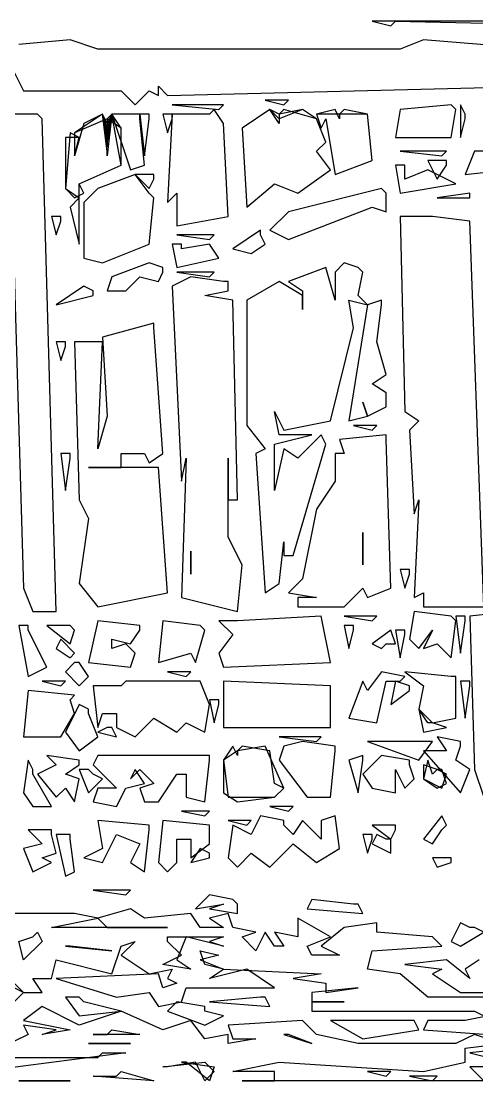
# Model space of a CAD drawing. Extents: x 1 to 798, y 2 to 577.
# Drawn here: x 569.5 to 667.5, y 2 to 230 of the extents above; entities that cross this region are included whole.
import ezdxf

# ---------------------------------------------------------------- set-up
doc = ezdxf.new("R2010")
doc.units = 0

msp = doc.modelspace()

# ---------------------------------------------------------------- linework, layer by layer
for p, q in [((650, 230), (645, 230)), ((645, 230), (649, 229)), ((650, 230), (645, 230)), ((645, 230), (649, 229)), ((649, 229), (650, 230)), ((649, 229), (650, 230)), ((697, 230), (650, 230)), ((650, 230), (696, 229)), ((697, 230), (650, 230)), ((650, 230), (696, 229)), ((580, 226), (569, 225)), ((580, 226), (569, 225)), ((586, 224), (580, 226)), ((586, 224), (580, 226)), ((656, 226), (651, 224)), ((656, 226), (651, 224)), ((680, 224), (656, 226)), ((680, 224), (656, 226)), ((651, 224), (586, 224)), ((651, 224), (586, 224)), ((568, 219), (570, 215)), ((568, 219), (570, 215)), ((570, 215), (591, 215)), ((570, 215), (591, 215)), ((591, 215), (594, 212)), ((591, 215), (594, 212)), ((594, 212), (597, 215)), ((594, 212), (597, 215)), ((597, 215), (599, 214)), ((597, 215), (599, 214)), ((599, 214), (599, 216)), ((599, 216), (601, 214)), ((599, 214), (599, 216)), ((599, 216), (601, 214)), ((601, 214), (679, 216)), ((601, 214), (679, 216)), ((627, 213), (622, 213)), ((622, 213), (626, 212)), ((627, 213), (622, 213)), ((622, 213), (626, 212)), ((626, 212), (627, 213)), ((626, 212), (627, 213)), ((573, 210), (567, 210)), ((567, 210), (570, 108)), ((573, 210), (567, 210)), ((567, 210), (570, 108)), ((574, 209), (573, 210)), ((574, 209), (573, 210)), ((587, 210), (581, 206)), ((587, 210), (581, 206)), ((587, 210), (581, 206)), ((587, 210), (581, 206)), ((587, 210), (581, 206)), ((587, 210), (581, 206)), ((587, 210), (581, 206)), ((587, 210), (581, 206)), ((587, 210), (583, 208)), ((587, 210), (583, 208)), ((587, 210), (583, 208)), ((587, 210), (583, 208)), ((587, 210), (583, 208)), ((587, 210), (583, 208)), ((588, 208), (587, 210)), ((588, 207), (587, 210)), ((588, 206), (587, 210)), ((588, 205), (587, 210)), ((588, 204), (587, 210)), ((588, 203), (587, 210)), ((588, 202), (587, 210)), ((588, 208), (587, 210)), ((588, 207), (587, 210)), ((588, 206), (587, 210)), ((588, 205), (587, 210)), ((588, 204), (587, 210)), ((588, 203), (587, 210)), ((588, 202), (587, 210)), ((589, 210), (588, 209)), ((589, 210), (588, 208)), ((589, 210), (588, 207)), ((589, 210), (588, 206)), ((589, 210), (588, 205)), ((589, 210), (588, 204)), ((589, 210), (588, 201)), ((589, 210), (588, 209)), ((589, 210), (588, 208)), ((589, 210), (588, 207)), ((589, 210), (588, 206)), ((589, 210), (588, 205)), ((589, 210), (588, 204)), ((589, 210), (588, 201)), ((595, 210), (589, 210)), ((589, 210), (593, 198)), ((591, 199), (589, 210)), ((591, 207), (589, 210)), ((591, 199), (589, 210)), ((591, 199), (589, 210)), ((591, 199), (589, 210)), ((591, 199), (589, 210)), ((591, 199), (589, 210)), ((595, 210), (589, 210)), ((589, 210), (593, 198)), ((591, 199), (589, 210)), ((591, 207), (589, 210)), ((591, 199), (589, 210)), ((591, 199), (589, 210)), ((591, 199), (589, 210)), ((591, 199), (589, 210)), ((591, 199), (589, 210)), ((595, 209), (595, 210)), ((597, 210), (595, 210)), ((595, 210), (596, 201)), ((595, 209), (595, 210)), ((597, 210), (595, 210)), ((595, 210), (596, 201)), ((597, 209), (597, 210)), ((597, 209), (597, 210)), ((602, 210), (600, 210)), ((600, 210), (601, 206)), ((602, 210), (600, 210)), ((600, 210), (601, 206)), ((602, 210), (601, 191)), ((602, 210), (601, 191)), ((613, 212), (602, 212)), ((602, 212), (612, 211)), ((613, 212), (602, 212)), ((602, 212), (612, 211)), ((602, 209), (602, 210)), ((610, 210), (602, 210)), ((602, 209), (602, 210)), ((610, 210), (602, 210)), ((611, 211), (610, 210)), ((611, 211), (610, 210)), ((613, 208), (611, 211)), ((613, 208), (611, 211)), ((612, 211), (613, 212)), ((612, 211), (613, 212)), ((623, 211), (617, 207)), ((623, 211), (617, 207)), ((623, 211), (617, 207)), ((623, 211), (617, 207)), ((623, 211), (617, 207)), ((623, 211), (617, 207)), ((625, 210), (623, 211)), ((625, 209), (623, 211)), ((625, 208), (623, 211)), ((625, 210), (623, 211)), ((625, 209), (623, 211)), ((625, 208), (623, 211)), ((626, 211), (625, 210)), ((630, 211), (625, 210)), ((630, 211), (625, 209)), ((626, 211), (625, 210)), ((630, 211), (625, 210)), ((630, 211), (625, 209)), ((625, 210), (625, 209)), ((625, 210), (625, 209)), ((633, 209), (626, 211)), ((633, 209), (626, 211)), ((633, 209), (630, 211)), ((633, 209), (630, 211)), ((633, 209), (630, 211)), ((633, 209), (630, 211)), ((637, 211), (633, 210)), ((637, 211), (633, 210)), ((638, 210), (633, 210)), ((633, 210), (634, 207)), ((633, 210), (634, 207)), ((638, 210), (633, 210)), ((633, 210), (634, 207)), ((633, 210), (634, 207)), ((638, 209), (637, 211)), ((638, 209), (637, 211)), ((639, 211), (638, 210)), ((639, 211), (638, 210)), ((644, 210), (638, 210)), ((638, 210), (638, 209)), ((644, 210), (638, 210)), ((638, 210), (638, 209)), ((644, 210), (639, 211)), ((644, 210), (639, 211)), ((645, 200), (644, 210)), ((645, 200), (644, 210)), ((645, 200), (644, 210)), ((645, 200), (644, 210)), ((651, 211), (650, 205)), ((651, 211), (650, 205)), ((662, 212), (651, 211)), ((662, 212), (651, 211)), ((663, 211), (662, 212)), ((663, 211), (662, 212)), ((662, 205), (663, 211)), ((662, 205), (663, 211)), ((665, 210), (664, 212)), ((664, 212), (664, 205)), ((665, 210), (664, 212)), ((664, 212), (664, 205)), ((665, 209), (665, 210)), ((665, 209), (665, 210)), ((577, 103), (574, 209)), ((577, 103), (574, 209)), ((588, 209), (581, 206)), ((588, 209), (581, 206)), ((583, 208), (581, 201)), ((583, 208), (581, 201)), ((583, 208), (581, 201)), ((583, 208), (581, 201)), ((583, 208), (581, 201)), ((583, 208), (581, 201)), ((591, 207), (588, 209)), ((588, 209), (588, 208)), ((591, 207), (588, 209)), ((588, 209), (588, 208)), ((588, 208), (588, 207)), ((588, 208), (588, 207)), ((596, 199), (595, 209)), ((596, 199), (595, 209)), ((596, 201), (597, 209)), ((596, 201), (597, 209)), ((601, 206), (602, 209)), ((601, 206), (602, 209)), ((614, 188), (613, 208)), ((614, 188), (613, 208)), ((625, 209), (625, 208)), ((625, 209), (625, 208)), ((635, 204), (633, 209)), ((635, 204), (633, 209)), ((635, 204), (633, 209)), ((635, 204), (633, 209)), ((635, 204), (633, 209)), ((635, 204), (633, 209)), ((634, 207), (635, 209)), ((634, 207), (635, 209)), ((634, 207), (635, 209)), ((634, 207), (635, 209)), ((635, 209), (637, 197)), ((635, 209), (637, 197)), ((635, 209), (637, 197)), ((635, 209), (637, 197)), ((664, 205), (665, 209)), ((664, 205), (665, 209)), ((580, 206), (579, 194)), ((580, 206), (579, 194)), ((582, 205), (580, 206)), ((582, 205), (580, 206)), ((581, 206), (581, 201)), ((581, 206), (581, 201)), ((581, 206), (581, 201)), ((581, 206), (581, 201)), ((581, 206), (581, 201)), ((581, 206), (581, 201)), ((581, 206), (581, 201)), ((581, 206), (581, 201)), ((581, 206), (581, 201)), ((581, 206), (581, 201)), ((588, 207), (588, 206)), ((588, 207), (588, 206)), ((588, 206), (588, 205)), ((588, 206), (588, 205)), ((591, 199), (591, 207)), ((591, 199), (591, 207)), ((591, 199), (591, 207)), ((591, 199), (591, 207)), ((617, 207), (618, 190)), ((617, 207), (618, 190)), ((617, 207), (618, 190)), ((617, 207), (618, 190)), ((617, 207), (618, 190)), ((617, 207), (618, 190)), ((582, 205), (579, 205)), ((579, 205), (579, 194)), ((582, 205), (579, 205)), ((579, 205), (579, 194)), ((582, 205), (579, 205)), ((579, 205), (579, 194)), ((582, 205), (579, 205)), ((579, 205), (579, 194)), ((582, 205), (579, 205)), ((579, 205), (579, 194)), ((582, 205), (579, 205)), ((579, 205), (579, 194)), ((582, 205), (579, 205)), ((579, 205), (579, 194)), ((582, 205), (579, 205)), ((579, 205), (579, 194)), ((582, 205), (579, 205)), ((579, 205), (579, 194)), ((582, 205), (579, 205)), ((579, 205), (579, 194)), ((582, 205), (579, 205)), ((579, 205), (579, 194)), ((582, 205), (579, 205)), ((579, 205), (579, 194)), ((582, 205), (579, 205)), ((579, 205), (579, 194)), ((582, 205), (579, 205)), ((579, 205), (579, 194)), ((581, 201), (582, 205)), ((581, 201), (582, 205)), ((581, 201), (582, 205)), ((581, 201), (582, 205)), ((581, 201), (582, 205)), ((581, 201), (582, 205)), ((581, 201), (582, 205)), ((581, 201), (582, 205)), ((581, 201), (582, 205)), ((581, 201), (582, 205)), ((581, 201), (582, 205)), ((581, 201), (582, 205)), ((581, 201), (582, 205)), ((581, 201), (582, 205)), ((581, 201), (582, 205)), ((581, 201), (582, 205)), ((588, 205), (588, 204)), ((588, 205), (588, 204)), ((588, 204), (588, 203)), ((588, 204), (588, 203)), ((633, 202), (635, 204)), ((633, 202), (635, 204)), ((633, 202), (635, 204)), ((633, 202), (635, 204)), ((633, 202), (635, 204)), ((633, 202), (635, 204)), ((650, 205), (662, 205)), ((650, 205), (662, 205)), ((588, 201), (588, 202)), ((588, 201), (588, 202)), ((636, 198), (633, 202)), ((636, 198), (633, 202)), ((636, 198), (633, 202)), ((636, 198), (633, 202)), ((636, 198), (633, 202)), ((636, 198), (633, 202)), ((661, 202), (651, 202)), ((651, 202), (660, 201)), ((661, 202), (651, 202)), ((651, 202), (660, 201)), ((660, 201), (661, 202)), ((660, 201), (661, 202)), ((667, 202), (665, 197)), ((667, 202), (665, 197)), ((672, 202), (667, 202)), ((672, 202), (667, 202)), ((582, 195), (591, 199)), ((582, 195), (591, 199)), ((582, 195), (591, 199)), ((582, 195), (591, 199)), ((582, 195), (591, 199)), ((582, 195), (591, 199)), ((582, 195), (591, 199)), ((582, 195), (591, 199)), ((582, 195), (591, 199)), ((582, 195), (591, 199)), ((582, 195), (591, 199)), ((582, 195), (591, 199)), ((582, 195), (591, 199)), ((582, 195), (591, 199)), ((582, 195), (591, 199)), ((582, 195), (591, 199)), ((593, 198), (596, 199)), ((593, 198), (596, 199)), ((637, 197), (645, 200)), ((637, 197), (645, 200)), ((637, 197), (645, 200)), ((637, 197), (645, 200)), ((652, 199), (650, 199)), ((650, 199), (651, 193)), ((652, 199), (650, 199)), ((650, 199), (651, 193)), ((652, 198), (652, 199)), ((652, 198), (652, 199)), ((661, 200), (657, 200)), ((657, 200), (659, 196)), ((661, 200), (657, 200)), ((657, 200), (659, 196)), ((659, 196), (661, 199)), ((659, 196), (661, 199)), ((661, 199), (661, 200)), ((661, 199), (661, 200)), ((594, 197), (586, 194)), ((594, 197), (586, 194)), ((598, 197), (594, 197)), ((594, 197), (597, 194)), ((597, 193), (594, 197)), ((598, 197), (594, 197)), ((594, 197), (597, 194)), ((597, 193), (594, 197)), ((598, 196), (598, 197)), ((598, 196), (598, 197)), ((629, 193), (636, 198)), ((629, 193), (636, 198)), ((629, 193), (636, 198)), ((629, 193), (636, 198)), ((629, 193), (636, 198)), ((629, 193), (636, 198)), ((657, 198), (652, 196)), ((652, 196), (652, 198)), ((657, 198), (652, 196)), ((652, 196), (652, 198)), ((663, 195), (657, 198)), ((663, 195), (657, 198)), ((665, 197), (674, 198)), ((665, 197), (674, 198)), ((579, 194), (581, 192)), ((579, 194), (581, 192)), ((579, 194), (581, 192)), ((579, 194), (581, 192)), ((579, 194), (581, 192)), ((579, 194), (581, 192)), ((579, 194), (581, 192)), ((579, 194), (582, 192)), ((579, 194), (581, 192)), ((579, 194), (581, 192)), ((579, 194), (581, 192)), ((579, 194), (581, 192)), ((579, 194), (581, 192)), ((579, 194), (581, 192)), ((579, 194), (581, 192)), ((579, 194), (582, 192)), ((583, 193), (582, 195)), ((583, 193), (582, 195)), ((583, 193), (582, 195)), ((583, 193), (582, 195)), ((583, 193), (582, 195)), ((583, 193), (582, 195)), ((583, 193), (582, 195)), ((582, 192), (582, 195)), ((583, 193), (582, 195)), ((583, 193), (582, 195)), ((583, 193), (582, 195)), ((583, 193), (582, 195)), ((583, 193), (582, 195)), ((583, 193), (582, 195)), ((583, 193), (582, 195)), ((582, 192), (582, 195)), ((586, 194), (583, 191)), ((586, 194), (583, 191)), ((597, 194), (598, 196)), ((597, 194), (598, 196)), ((618, 190), (624, 195)), ((618, 190), (624, 195)), ((618, 190), (624, 195)), ((618, 190), (624, 195)), ((618, 190), (624, 195)), ((618, 190), (624, 195)), ((624, 195), (629, 193)), ((624, 195), (629, 193)), ((624, 195), (629, 193)), ((624, 195), (629, 193)), ((624, 195), (629, 193)), ((624, 195), (629, 193)), ((647, 194), (627, 189)), ((647, 194), (627, 189)), ((648, 193), (647, 194)), ((648, 193), (647, 194)), ((651, 193), (663, 195)), ((651, 193), (663, 195)), ((582, 192), (580, 190)), ((582, 192), (580, 190)), ((581, 192), (583, 193)), ((581, 192), (583, 193)), ((581, 192), (583, 193)), ((581, 192), (583, 193)), ((581, 192), (583, 193)), ((581, 192), (583, 193)), ((581, 192), (583, 193)), ((581, 192), (583, 193)), ((581, 192), (583, 193)), ((581, 192), (583, 193)), ((581, 192), (583, 193)), ((581, 192), (583, 193)), ((581, 192), (583, 193)), ((581, 192), (583, 193)), ((582, 188), (582, 192)), ((582, 188), (582, 192)), ((598, 192), (597, 193)), ((598, 192), (597, 193)), ((597, 182), (598, 192)), ((597, 182), (598, 192)), ((601, 191), (603, 193)), ((601, 191), (603, 193)), ((603, 193), (603, 186)), ((603, 193), (603, 186)), ((648, 189), (648, 193)), ((648, 189), (648, 193)), ((666, 193), (659, 192)), ((666, 193), (659, 192)), ((659, 192), (666, 192)), ((659, 192), (666, 192)), ((666, 192), (666, 193)), ((666, 192), (666, 193)), ((580, 190), (582, 182)), ((580, 190), (582, 182)), ((583, 191), (583, 179)), ((583, 191), (583, 179)), ((627, 183), (645, 190)), ((627, 183), (645, 190)), ((645, 190), (648, 189)), ((645, 190), (648, 189)), ((578, 188), (576, 188)), ((576, 188), (577, 184)), ((578, 188), (576, 188)), ((576, 188), (577, 184)), ((577, 184), (578, 187)), ((577, 184), (578, 187)), ((578, 187), (578, 188)), ((578, 187), (578, 188)), ((582, 187), (582, 188)), ((582, 187), (582, 188)), ((582, 182), (582, 187)), ((582, 182), (582, 187)), ((603, 186), (614, 188)), ((603, 186), (614, 188)), ((627, 189), (623, 185)), ((627, 189), (623, 185)), ((657, 188), (651, 188)), ((651, 188), (652, 146)), ((657, 188), (651, 188)), ((651, 188), (652, 146)), ((658, 188), (657, 188)), ((658, 188), (657, 188)), ((666, 187), (658, 188)), ((666, 187), (658, 188)), ((669, 104), (666, 187)), ((669, 104), (666, 187)), ((621, 185), (615, 181)), ((621, 185), (615, 181)), ((621, 184), (621, 185)), ((621, 184), (621, 185)), ((623, 185), (627, 183)), ((623, 185), (627, 183)), ((611, 184), (603, 184)), ((603, 184), (610, 183)), ((611, 184), (603, 184)), ((603, 184), (610, 183)), ((610, 183), (611, 184)), ((610, 183), (611, 184)), ((622, 182), (621, 184)), ((622, 182), (621, 184)), ((587, 178), (597, 182)), ((587, 178), (597, 182)), ((604, 182), (602, 182)), ((602, 182), (603, 177)), ((604, 182), (602, 182)), ((602, 182), (603, 177)), ((610, 182), (604, 181)), ((604, 181), (604, 182)), ((610, 182), (604, 181)), ((604, 181), (604, 182)), ((612, 179), (610, 182)), ((612, 179), (610, 182)), ((615, 181), (619, 180)), ((615, 181), (619, 180)), ((619, 180), (622, 182)), ((619, 180), (622, 182)), ((583, 179), (587, 178)), ((583, 179), (587, 178)), ((597, 178), (589, 175)), ((597, 178), (589, 175)), ((600, 177), (597, 178)), ((600, 177), (597, 178)), ((603, 177), (612, 179)), ((603, 177), (612, 179)), ((639, 178), (637, 176)), ((639, 178), (637, 176)), ((642, 177), (639, 178)), ((642, 177), (639, 178)), ((599, 174), (600, 176)), ((599, 174), (600, 176)), ((600, 176), (600, 177)), ((600, 176), (600, 177)), ((611, 176), (603, 176)), ((603, 176), (610, 175)), ((611, 176), (603, 176)), ((603, 176), (610, 175)), ((610, 175), (611, 176)), ((610, 175), (611, 176)), ((635, 177), (627, 174)), ((635, 177), (627, 174)), ((637, 170), (635, 177)), ((637, 170), (635, 177)), ((637, 176), (637, 170)), ((637, 176), (637, 170)), ((643, 176), (642, 177)), ((643, 176), (642, 177)), ((642, 171), (643, 176)), ((642, 171), (643, 176)), ((589, 175), (588, 172)), ((589, 175), (588, 172)), ((592, 172), (595, 175)), ((592, 172), (595, 175)), ((595, 175), (599, 174)), ((595, 175), (599, 174)), ((606, 175), (602, 173)), ((606, 175), (602, 173)), ((613, 174), (606, 175)), ((613, 174), (606, 175)), ((614, 174), (613, 174)), ((614, 174), (613, 174)), ((614, 172), (614, 174)), ((614, 172), (614, 174)), ((625, 174), (618, 170)), ((625, 174), (618, 170)), ((630, 171), (625, 174)), ((630, 171), (625, 174)), ((627, 174), (630, 172)), ((627, 174), (630, 172)), ((583, 173), (577, 169)), ((583, 173), (577, 169)), ((577, 169), (585, 171)), ((577, 169), (585, 171)), ((585, 172), (583, 173)), ((585, 172), (583, 173)), ((585, 171), (585, 172)), ((585, 171), (585, 172)), ((588, 172), (592, 172)), ((588, 172), (592, 172)), ((602, 173), (604, 131)), ((602, 173), (604, 131)), ((609, 171), (614, 172)), ((609, 171), (614, 172)), ((615, 170), (609, 171)), ((615, 170), (609, 171)), ((630, 172), (630, 168)), ((630, 172), (630, 168)), ((630, 168), (630, 171)), ((630, 168), (630, 171)), ((644, 169), (642, 171)), ((644, 169), (642, 171)), ((616, 127), (615, 170)), ((616, 127), (615, 170)), ((618, 170), (618, 143)), ((618, 170), (618, 143)), ((641, 164), (640, 170)), ((640, 170), (644, 169)), ((641, 164), (640, 170)), ((640, 170), (644, 169)), ((644, 169), (640, 144)), ((644, 169), (640, 144)), ((647, 170), (644, 169)), ((647, 170), (644, 169)), ((646, 161), (647, 169)), ((646, 161), (647, 169)), ((647, 169), (647, 170)), ((647, 169), (647, 170)), ((598, 165), (587, 162)), ((598, 165), (587, 162)), ((598, 164), (598, 165)), ((598, 164), (598, 165)), ((587, 162), (588, 145)), ((587, 162), (588, 145)), ((600, 137), (598, 164)), ((600, 137), (598, 164)), ((636, 144), (641, 164)), ((636, 144), (641, 164)), ((579, 161), (577, 161)), ((577, 161), (578, 157)), ((579, 161), (577, 161)), ((577, 161), (578, 157)), ((578, 157), (579, 160)), ((578, 157), (579, 160)), ((579, 160), (579, 161)), ((579, 160), (579, 161)), ((587, 161), (581, 161)), ((581, 161), (582, 127)), ((587, 161), (581, 161)), ((581, 161), (582, 127)), ((586, 138), (587, 161)), ((586, 138), (587, 161)), ((648, 154), (646, 161)), ((648, 154), (646, 161)), ((645, 152), (648, 154)), ((645, 152), (648, 154)), ((648, 150), (645, 152)), ((648, 150), (645, 152)), ((648, 147), (648, 150)), ((648, 147), (648, 150)), ((625, 141), (624, 146)), ((624, 146), (626, 142)), ((625, 141), (624, 146)), ((624, 146), (626, 142)), ((644, 145), (643, 148)), ((643, 148), (644, 145)), ((644, 145), (643, 148)), ((643, 148), (644, 145)), ((644, 145), (648, 147)), ((644, 145), (648, 147)), ((652, 146), (655, 144)), ((652, 146), (655, 144)), ((588, 145), (586, 138)), ((588, 145), (586, 138)), ((626, 142), (636, 144)), ((626, 142), (636, 144)), ((640, 144), (644, 145)), ((640, 144), (644, 145)), ((655, 144), (653, 142)), ((655, 144), (653, 142)), ((618, 143), (622, 138)), ((618, 143), (622, 138)), ((646, 143), (641, 143)), ((641, 143), (645, 142)), ((646, 143), (641, 143)), ((641, 143), (645, 142)), ((645, 142), (646, 143)), ((645, 142), (646, 143)), ((653, 142), (654, 124)), ((653, 142), (654, 124)), ((624, 139), (632, 141)), ((624, 139), (632, 141)), ((632, 141), (625, 141)), ((632, 141), (625, 141)), ((634, 141), (629, 136)), ((634, 141), (629, 136)), ((635, 139), (634, 141)), ((635, 139), (634, 141)), ((648, 141), (638, 140)), ((648, 141), (638, 140)), ((638, 140), (639, 137)), ((638, 140), (639, 137)), ((648, 140), (648, 141)), ((648, 140), (648, 141)), ((649, 108), (648, 140)), ((649, 108), (648, 140)), ((580, 137), (578, 137)), ((578, 137), (579, 129)), ((580, 137), (578, 137)), ((578, 137), (579, 129)), ((580, 136), (580, 137)), ((580, 136), (580, 137)), ((591, 134), (591, 137)), ((591, 137), (596, 137)), ((591, 134), (591, 137)), ((591, 137), (596, 137)), ((596, 137), (597, 135)), ((596, 137), (597, 135)), ((597, 135), (600, 137)), ((597, 135), (600, 137)), ((622, 138), (620, 137)), ((622, 138), (620, 137)), ((620, 137), (622, 107)), ((620, 137), (622, 107)), ((624, 129), (624, 139)), ((624, 129), (624, 139)), ((626, 138), (624, 129)), ((626, 138), (624, 129)), ((629, 136), (626, 138)), ((629, 136), (626, 138)), ((628, 115), (635, 139)), ((628, 115), (635, 139)), ((639, 137), (637, 137)), ((637, 137), (637, 131)), ((639, 137), (637, 137)), ((637, 137), (637, 131)), ((579, 129), (580, 136)), ((579, 129), (580, 136)), ((604, 131), (605, 136)), ((605, 136), (604, 106)), ((604, 131), (605, 136)), ((605, 136), (604, 106)), ((614, 119), (614, 136)), ((614, 136), (614, 127)), ((614, 119), (614, 136)), ((614, 136), (614, 127)), ((599, 134), (584, 134)), ((584, 134), (591, 134)), ((599, 134), (584, 134)), ((584, 134), (591, 134)), ((601, 107), (599, 134)), ((601, 107), (599, 134)), ((637, 131), (633, 125)), ((637, 131), (633, 125)), ((582, 127), (584, 123)), ((582, 127), (584, 123)), ((614, 127), (616, 127)), ((614, 127), (616, 127)), ((654, 124), (655, 127)), ((655, 127), (654, 106)), ((654, 124), (655, 127)), ((655, 127), (654, 106)), ((633, 125), (630, 110)), ((633, 125), (630, 110)), ((584, 123), (582, 109)), ((584, 123), (582, 109)), ((617, 113), (614, 119)), ((617, 113), (614, 119)), ((643, 120), (643, 113)), ((643, 119), (643, 120)), ((643, 120), (643, 113)), ((643, 119), (643, 120)), ((643, 113), (643, 119)), ((643, 113), (643, 119)), ((625, 109), (626, 118)), ((625, 109), (626, 118)), ((626, 118), (626, 115)), ((626, 118), (626, 115)), ((606, 116), (606, 111)), ((606, 115), (606, 116)), ((606, 116), (606, 111)), ((606, 115), (606, 116)), ((606, 111), (606, 115)), ((606, 111), (606, 115)), ((626, 115), (628, 115)), ((626, 115), (628, 115)), ((616, 103), (617, 113)), ((616, 103), (617, 113)), ((653, 112), (651, 112)), ((651, 112), (652, 108)), ((653, 112), (651, 112)), ((651, 112), (652, 108)), ((653, 111), (653, 112)), ((653, 111), (653, 112)), ((630, 110), (627, 107)), ((630, 110), (627, 107)), ((652, 108), (653, 111)), ((652, 108), (653, 111)), ((570, 108), (572, 103)), ((570, 108), (572, 103)), ((582, 109), (586, 104)), ((582, 109), (586, 104)), ((622, 107), (625, 109)), ((622, 107), (625, 109)), ((639, 104), (643, 108)), ((639, 104), (643, 108)), ((643, 108), (644, 106)), ((643, 108), (644, 106)), ((644, 106), (649, 108)), ((644, 106), (649, 108)), ((586, 104), (601, 107)), ((586, 104), (601, 107)), ((604, 106), (616, 103)), ((604, 106), (616, 103)), ((627, 107), (633, 106)), ((627, 107), (633, 106)), ((633, 106), (629, 106)), ((629, 106), (629, 104)), ((633, 106), (629, 106)), ((629, 106), (629, 104)), ((654, 106), (656, 107)), ((654, 106), (656, 107)), ((656, 107), (656, 104)), ((656, 107), (656, 104)), ((572, 103), (577, 103)), ((572, 103), (577, 103)), ((629, 104), (639, 104)), ((629, 104), (639, 104)), ((654, 103), (653, 97)), ((654, 103), (653, 97)), ((662, 102), (654, 103)), ((662, 102), (654, 103)), ((656, 104), (669, 104)), ((656, 104), (669, 104)), ((676, 103), (666, 102)), ((676, 103), (666, 102)), ((586, 101), (584, 92)), ((586, 101), (584, 92)), ((595, 100), (586, 101)), ((595, 100), (586, 101)), ((600, 101), (599, 92)), ((600, 101), (599, 92)), ((608, 100), (600, 101)), ((608, 100), (600, 101)), ((615, 101), (612, 101)), ((612, 101), (615, 98)), ((615, 101), (612, 101)), ((612, 101), (615, 98)), ((616, 101), (615, 101)), ((616, 101), (615, 101)), ((634, 102), (616, 101)), ((634, 102), (616, 101)), ((636, 92), (634, 102)), ((636, 92), (634, 102)), ((646, 102), (639, 102)), ((639, 102), (645, 101)), ((646, 102), (639, 102)), ((639, 102), (645, 101)), ((645, 101), (646, 102)), ((645, 101), (646, 102)), ((663, 101), (662, 102)), ((663, 101), (662, 102)), ((662, 93), (663, 101)), ((662, 93), (663, 101)), ((665, 102), (663, 102)), ((663, 102), (664, 94)), ((665, 102), (663, 102)), ((663, 102), (664, 94)), ((664, 94), (665, 101)), ((664, 94), (665, 101)), ((665, 101), (665, 102)), ((665, 101), (665, 102)), ((666, 102), (667, 69)), ((666, 102), (667, 69)), ((571, 100), (569, 100)), ((569, 100), (571, 89)), ((571, 100), (569, 100)), ((569, 100), (571, 89)), ((571, 99), (571, 100)), ((571, 99), (571, 100)), ((575, 91), (571, 99)), ((575, 91), (571, 99)), ((580, 100), (575, 100)), ((575, 100), (580, 96)), ((580, 100), (575, 100)), ((575, 100), (580, 96)), ((581, 99), (580, 100)), ((581, 99), (580, 100)), ((580, 96), (581, 99)), ((580, 96), (581, 99)), ((593, 96), (595, 99)), ((593, 96), (595, 99)), ((595, 99), (595, 100)), ((595, 99), (595, 100)), ((607, 92), (609, 99)), ((607, 92), (609, 99)), ((609, 99), (608, 100)), ((609, 99), (608, 100)), ((641, 100), (639, 100)), ((639, 100), (640, 95)), ((641, 100), (639, 100)), ((639, 100), (640, 95)), ((640, 95), (641, 99)), ((640, 95), (641, 99)), ((641, 99), (641, 100)), ((641, 99), (641, 100)), ((649, 99), (645, 96)), ((649, 99), (645, 96)), ((650, 96), (649, 99)), ((650, 96), (649, 99)), ((652, 99), (650, 99)), ((650, 99), (651, 93)), ((652, 99), (650, 99)), ((650, 99), (651, 93)), ((652, 98), (652, 99)), ((652, 98), (652, 99)), ((655, 95), (658, 99)), ((655, 95), (658, 99)), ((658, 99), (656, 95)), ((658, 99), (656, 95)), ((578, 97), (577, 95)), ((578, 97), (577, 95)), ((581, 94), (578, 97)), ((581, 94), (578, 97)), ((589, 95), (589, 97)), ((589, 97), (593, 96)), ((589, 95), (589, 97)), ((589, 97), (593, 96)), ((592, 96), (589, 95)), ((592, 96), (589, 95)), ((594, 94), (592, 96)), ((594, 94), (592, 96)), ((615, 98), (612, 94)), ((615, 98), (612, 94)), ((645, 96), (647, 95)), ((645, 96), (647, 95)), ((647, 95), (648, 96)), ((647, 95), (648, 96)), ((648, 96), (650, 96)), ((648, 96), (650, 96)), ((651, 93), (652, 98)), ((651, 93), (652, 98)), ((653, 97), (655, 95)), ((653, 97), (655, 95)), ((656, 95), (659, 96)), ((656, 95), (659, 96)), ((659, 96), (662, 93)), ((659, 96), (662, 93)), ((577, 95), (580, 93)), ((577, 95), (580, 93)), ((580, 93), (581, 94)), ((580, 93), (581, 94)), ((593, 91), (594, 94)), ((593, 91), (594, 94)), ((599, 92), (606, 94)), ((599, 92), (606, 94)), ((606, 94), (607, 92)), ((606, 94), (607, 92)), ((612, 94), (613, 91)), ((612, 94), (613, 91)), ((581, 92), (579, 90)), ((581, 92), (579, 90)), ((582, 92), (581, 92)), ((582, 92), (581, 92)), ((584, 89), (582, 92)), ((584, 89), (582, 92)), ((584, 92), (593, 91)), ((584, 92), (593, 91)), ((613, 91), (636, 92)), ((613, 91), (636, 92)), ((571, 89), (575, 91)), ((571, 89), (575, 91)), ((579, 90), (582, 87)), ((579, 90), (582, 87)), ((582, 87), (584, 89)), ((582, 87), (584, 89)), ((606, 90), (601, 90)), ((601, 90), (605, 89)), ((606, 90), (601, 90)), ((601, 90), (605, 89)), ((605, 89), (606, 90)), ((605, 89), (606, 90)), ((647, 90), (644, 86)), ((647, 90), (644, 86)), ((652, 89), (647, 90)), ((652, 89), (647, 90)), ((651, 88), (652, 89)), ((651, 88), (652, 89)), ((662, 89), (652, 90)), ((652, 90), (656, 87)), ((662, 89), (652, 90)), ((652, 90), (656, 87)), ((663, 89), (662, 89)), ((663, 89), (662, 89)), ((663, 80), (663, 89)), ((663, 80), (663, 89)), ((579, 88), (574, 88)), ((574, 88), (578, 87)), ((579, 88), (574, 88)), ((574, 88), (578, 87)), ((578, 87), (579, 88)), ((578, 87), (579, 88)), ((591, 87), (585, 87)), ((585, 87), (586, 78)), ((591, 87), (585, 87)), ((585, 87), (586, 78)), ((592, 88), (591, 87)), ((592, 88), (591, 87)), ((608, 88), (592, 88)), ((608, 88), (592, 88)), ((610, 83), (608, 88)), ((610, 83), (608, 88)), ((636, 87), (613, 88)), ((613, 88), (613, 78)), ((636, 87), (613, 88)), ((613, 88), (613, 78)), ((636, 86), (636, 87)), ((636, 86), (636, 87)), ((643, 88), (640, 80)), ((643, 88), (640, 80)), ((644, 86), (643, 88)), ((644, 86), (643, 88)), ((646, 79), (648, 88)), ((646, 79), (648, 88)), ((648, 88), (651, 88)), ((648, 88), (651, 88)), ((650, 88), (649, 83)), ((650, 88), (649, 83)), ((653, 87), (650, 88)), ((653, 87), (650, 88)), ((653, 86), (653, 87)), ((653, 86), (653, 87)), ((656, 87), (655, 82)), ((656, 87), (655, 82)), ((666, 88), (664, 88)), ((664, 88), (665, 80)), ((666, 88), (664, 88)), ((664, 88), (665, 80)), ((665, 80), (666, 87)), ((665, 80), (666, 87)), ((666, 87), (666, 88)), ((666, 87), (666, 88)), ((571, 86), (570, 76)), ((571, 86), (570, 76)), ((581, 85), (571, 86)), ((581, 85), (571, 86)), ((580, 84), (581, 85)), ((580, 84), (581, 85)), ((636, 78), (636, 86)), ((636, 78), (636, 86)), ((649, 83), (653, 86)), ((649, 83), (653, 86)), ((582, 83), (579, 77)), ((582, 83), (579, 77)), ((581, 81), (580, 84)), ((581, 81), (580, 84)), ((584, 82), (582, 83)), ((584, 82), (582, 83)), ((609, 77), (610, 83)), ((609, 77), (610, 83)), ((612, 84), (610, 84)), ((610, 84), (611, 79)), ((612, 84), (610, 84)), ((610, 84), (611, 79)), ((611, 79), (612, 83)), ((611, 79), (612, 83)), ((612, 83), (612, 84)), ((612, 83), (612, 84)), ((578, 76), (581, 81)), ((578, 76), (581, 81)), ((584, 81), (584, 82)), ((584, 81), (584, 82)), ((586, 76), (584, 81)), ((586, 76), (584, 81)), ((586, 78), (587, 81)), ((586, 78), (587, 81)), ((587, 81), (590, 81)), ((587, 81), (590, 81)), ((590, 81), (590, 78)), ((590, 81), (590, 78)), ((594, 76), (598, 80)), ((594, 76), (598, 80)), ((598, 80), (603, 77)), ((598, 80), (603, 77)), ((640, 80), (646, 79)), ((640, 80), (646, 79)), ((655, 82), (658, 79)), ((657, 79), (655, 82)), ((655, 82), (656, 77)), ((655, 82), (658, 79)), ((657, 79), (655, 82)), ((655, 82), (656, 77)), ((658, 79), (663, 80)), ((658, 79), (663, 80)), ((588, 78), (586, 77)), ((588, 78), (586, 77)), ((589, 78), (588, 78)), ((589, 78), (588, 78)), ((590, 76), (589, 78)), ((590, 76), (589, 78)), ((590, 78), (594, 76)), ((590, 78), (594, 76)), ((603, 77), (605, 79)), ((603, 77), (605, 79)), ((605, 79), (609, 77)), ((605, 79), (609, 77)), ((613, 78), (636, 78)), ((613, 78), (636, 78)), ((656, 77), (661, 78)), ((656, 77), (661, 78)), ((658, 79), (657, 79)), ((658, 79), (657, 79)), ((661, 78), (658, 79)), ((661, 78), (658, 79)), ((570, 76), (578, 76)), ((570, 76), (578, 76)), ((579, 77), (582, 73)), ((579, 77), (582, 73)), ((582, 73), (586, 76)), ((582, 73), (586, 76)), ((586, 77), (590, 76)), ((586, 77), (590, 76)), ((634, 76), (625, 76)), ((625, 76), (633, 75)), ((634, 76), (625, 76)), ((625, 76), (633, 75)), ((633, 75), (634, 76)), ((633, 75), (634, 76)), ((664, 75), (659, 76)), ((659, 76), (661, 73)), ((664, 75), (659, 76)), ((659, 76), (661, 73)), ((615, 74), (613, 71)), ((615, 74), (613, 71)), ((616, 73), (613, 71)), ((616, 73), (613, 71)), ((616, 72), (615, 74)), ((616, 72), (615, 74)), ((617, 74), (616, 73)), ((622, 74), (616, 73)), ((617, 74), (616, 73)), ((622, 74), (616, 73)), ((616, 73), (616, 72)), ((616, 73), (616, 72)), ((623, 73), (617, 74)), ((623, 73), (617, 74)), ((626, 65), (622, 74)), ((626, 65), (622, 74)), ((624, 66), (623, 73)), ((624, 66), (623, 73)), ((626, 74), (625, 71)), ((626, 74), (625, 71)), ((630, 75), (626, 74)), ((630, 75), (626, 74)), ((637, 74), (630, 75)), ((637, 74), (630, 75)), ((636, 63), (637, 73)), ((636, 63), (637, 73)), ((637, 73), (637, 74)), ((637, 73), (637, 74)), ((650, 75), (644, 75)), ((644, 75), (655, 71)), ((650, 75), (644, 75)), ((644, 75), (655, 71)), ((651, 75), (650, 75)), ((651, 75), (650, 75)), ((658, 75), (651, 75)), ((658, 75), (651, 75)), ((655, 71), (658, 75)), ((655, 71), (658, 75)), ((661, 73), (656, 73)), ((656, 73), (664, 64)), ((661, 73), (656, 73)), ((656, 73), (664, 64)), ((663, 71), (664, 74)), ((663, 71), (664, 74)), ((664, 74), (664, 75)), ((664, 74), (664, 75)), ((571, 71), (570, 64)), ((571, 71), (570, 64)), ((572, 69), (571, 71)), ((572, 69), (571, 71)), ((582, 71), (575, 72)), ((575, 72), (577, 70)), ((582, 71), (575, 72)), ((575, 72), (577, 70)), ((582, 70), (582, 71)), ((582, 70), (582, 71)), ((586, 72), (585, 70)), ((586, 72), (585, 70)), ((610, 72), (586, 72)), ((610, 72), (586, 72)), ((609, 62), (610, 71)), ((609, 62), (610, 71)), ((610, 71), (610, 72)), ((610, 71), (610, 72)), ((613, 71), (613, 64)), ((613, 71), (614, 63)), ((613, 71), (613, 64)), ((613, 71), (614, 63)), ((625, 71), (631, 63)), ((625, 71), (631, 63)), ((643, 72), (640, 71)), ((643, 72), (640, 71)), ((640, 71), (642, 64)), ((640, 71), (642, 64)), ((642, 64), (643, 71)), ((642, 64), (643, 71)), ((643, 71), (643, 72)), ((647, 72), (643, 68)), ((643, 71), (643, 72)), ((647, 72), (643, 68)), ((653, 71), (647, 72)), ((653, 71), (647, 72)), ((653, 70), (653, 71)), ((653, 70), (653, 71)), ((657, 71), (656, 67)), ((657, 71), (656, 67)), ((658, 68), (657, 71)), ((658, 68), (657, 71)), ((666, 69), (663, 71)), ((666, 69), (663, 71)), ((572, 68), (572, 69)), ((572, 68), (572, 69)), ((577, 70), (573, 68)), ((577, 70), (573, 68)), ((579, 68), (582, 70)), ((579, 68), (582, 70)), ((584, 69), (582, 69)), ((582, 69), (584, 64)), ((584, 69), (582, 69)), ((582, 69), (584, 64)), ((585, 68), (584, 69)), ((585, 68), (584, 69)), ((585, 70), (590, 65)), ((585, 70), (590, 65)), ((594, 69), (593, 67)), ((593, 67), (595, 69)), ((594, 69), (593, 67)), ((593, 67), (595, 69)), ((596, 66), (594, 69)), ((596, 66), (594, 69)), ((595, 69), (598, 66)), ((595, 69), (598, 66)), ((650, 64), (650, 69)), ((650, 69), (652, 65)), ((650, 64), (650, 69)), ((650, 69), (652, 65)), ((654, 67), (653, 70)), ((654, 67), (653, 70)), ((659, 69), (656, 70)), ((656, 70), (656, 67)), ((659, 69), (656, 70)), ((656, 70), (656, 67)), ((659, 69), (658, 68)), ((659, 69), (658, 68)), ((660, 69), (659, 69)), ((661, 68), (659, 69)), ((660, 69), (659, 69)), ((661, 68), (659, 69)), ((661, 66), (660, 69)), ((661, 66), (660, 69)), ((664, 64), (666, 69)), ((664, 64), (666, 69)), ((667, 69), (669, 63)), ((667, 69), (669, 63)), ((576, 61), (572, 68)), ((576, 61), (572, 68)), ((573, 68), (577, 63)), ((573, 68), (577, 63)), ((582, 67), (579, 68)), ((582, 67), (579, 68)), ((581, 62), (582, 67)), ((581, 62), (582, 67)), ((584, 64), (587, 67)), ((584, 64), (587, 67)), ((587, 67), (585, 68)), ((587, 67), (585, 68)), ((599, 62), (603, 68)), ((599, 62), (603, 68)), ((603, 68), (605, 68)), ((603, 68), (605, 68)), ((605, 68), (605, 63)), ((605, 68), (605, 63)), ((643, 68), (645, 65)), ((643, 68), (645, 65)), ((652, 65), (654, 67)), ((652, 65), (654, 67)), ((656, 67), (659, 65)), ((656, 67), (660, 65)), ((656, 67), (659, 65)), ((656, 67), (660, 65)), ((660, 65), (661, 68)), ((660, 65), (661, 68)), ((570, 64), (572, 61)), ((570, 64), (572, 61)), ((577, 63), (579, 65)), ((577, 63), (579, 65)), ((579, 65), (581, 62)), ((579, 65), (581, 62)), ((586, 65), (585, 62)), ((586, 65), (585, 62)), ((590, 65), (586, 65)), ((590, 65), (586, 65)), ((590, 61), (592, 65)), ((590, 61), (592, 65)), ((592, 65), (596, 66)), ((592, 65), (596, 66)), ((598, 66), (595, 65)), ((598, 66), (595, 65)), ((595, 65), (596, 62)), ((595, 65), (596, 62)), ((613, 64), (616, 62)), ((613, 64), (616, 62)), ((626, 65), (624, 66)), ((626, 65), (624, 66)), ((624, 63), (626, 65)), ((624, 63), (626, 65)), ((624, 63), (626, 65)), ((624, 63), (626, 65)), ((645, 65), (650, 64)), ((645, 65), (650, 64)), ((659, 65), (661, 66)), ((659, 65), (661, 66)), ((585, 62), (590, 61)), ((585, 62), (590, 61)), ((596, 62), (599, 62)), ((596, 62), (599, 62)), ((605, 63), (609, 62)), ((605, 63), (609, 62)), ((614, 63), (624, 63)), ((614, 63), (624, 63)), ((616, 62), (624, 63)), ((616, 62), (624, 63)), ((631, 63), (636, 63)), ((631, 63), (636, 63)), ((572, 61), (576, 61)), ((572, 61), (576, 61)), ((610, 60), (604, 60)), ((604, 60), (609, 59)), ((610, 60), (604, 60)), ((604, 60), (609, 59)), ((609, 59), (610, 60)), ((609, 59), (610, 60)), ((628, 61), (623, 61)), ((623, 61), (627, 60)), ((628, 61), (623, 61)), ((623, 61), (627, 60)), ((627, 60), (628, 61)), ((627, 60), (628, 61)), ((597, 57), (586, 58)), ((586, 58), (587, 52)), ((597, 57), (586, 58)), ((586, 58), (587, 52)), ((597, 56), (597, 57)), ((597, 56), (597, 57)), ((600, 58), (599, 49)), ((600, 58), (599, 49)), ((610, 57), (600, 58)), ((610, 57), (600, 58)), ((610, 56), (610, 57)), ((610, 56), (610, 57)), ((619, 58), (614, 58)), ((614, 58), (618, 57)), ((619, 58), (614, 58)), ((614, 58), (618, 57)), ((615, 57), (614, 50)), ((615, 57), (614, 50)), ((619, 55), (615, 57)), ((619, 55), (615, 57)), ((618, 57), (619, 58)), ((618, 57), (619, 58)), ((621, 59), (619, 55)), ((621, 59), (619, 55)), ((626, 58), (621, 59)), ((626, 58), (621, 59)), ((626, 57), (626, 58)), ((626, 57), (626, 58)), ((628, 55), (626, 57)), ((628, 55), (626, 57)), ((630, 58), (628, 55)), ((630, 58), (628, 55)), ((634, 54), (630, 58)), ((634, 54), (630, 58)), ((637, 59), (634, 58)), ((637, 59), (634, 58)), ((634, 58), (634, 54)), ((634, 58), (634, 54)), ((638, 52), (637, 59)), ((638, 52), (637, 59)), ((650, 57), (645, 57)), ((645, 57), (649, 54)), ((650, 57), (645, 57)), ((645, 57), (649, 54)), ((650, 56), (650, 57)), ((650, 56), (650, 57)), ((660, 59), (656, 54)), ((660, 59), (656, 54)), ((661, 57), (660, 59)), ((661, 57), (660, 59)), ((660, 56), (661, 57)), ((660, 56), (661, 57)), ((576, 56), (571, 56)), ((571, 56), (574, 53)), ((576, 56), (571, 56)), ((571, 56), (574, 53)), ((576, 55), (576, 56)), ((576, 55), (576, 56)), ((577, 51), (576, 55)), ((577, 51), (576, 55)), ((580, 55), (577, 55)), ((577, 55), (579, 46)), ((580, 55), (577, 55)), ((577, 55), (579, 46)), ((580, 54), (580, 55)), ((580, 54), (580, 55)), ((587, 49), (590, 55)), ((587, 49), (590, 55)), ((590, 55), (595, 53)), ((590, 55), (595, 53)), ((596, 47), (597, 56)), ((596, 47), (597, 56)), ((610, 53), (610, 56)), ((610, 53), (610, 56)), ((645, 55), (643, 55)), ((643, 55), (644, 51)), ((645, 55), (643, 55)), ((643, 55), (644, 51)), ((645, 54), (645, 55)), ((646, 55), (645, 53)), ((645, 54), (645, 55)), ((646, 55), (645, 53)), ((648, 54), (646, 55)), ((648, 54), (646, 55)), ((649, 54), (650, 56)), ((649, 54), (650, 56)), ((658, 53), (660, 56)), ((658, 53), (660, 56)), ((574, 53), (570, 52)), ((574, 53), (570, 52)), ((581, 47), (580, 54)), ((581, 47), (580, 54)), ((595, 53), (593, 49)), ((595, 53), (593, 49)), ((603, 49), (603, 54)), ((603, 54), (606, 54)), ((603, 49), (603, 54)), ((603, 54), (606, 54)), ((606, 54), (606, 50)), ((606, 54), (606, 50)), ((606, 50), (610, 53)), ((606, 50), (610, 53)), ((623, 48), (628, 53)), ((623, 48), (628, 53)), ((628, 53), (633, 49)), ((628, 53), (633, 49)), ((644, 51), (645, 54)), ((644, 51), (645, 54)), ((645, 53), (649, 51)), ((645, 53), (649, 51)), ((649, 54), (648, 54)), ((649, 54), (648, 54)), ((649, 51), (649, 54)), ((649, 51), (649, 54)), ((656, 54), (658, 53)), ((656, 54), (658, 53)), ((570, 52), (572, 47)), ((570, 52), (572, 47)), ((574, 50), (577, 51)), ((574, 50), (577, 51)), ((587, 52), (583, 50)), ((587, 52), (583, 50)), ((608, 52), (606, 49)), ((608, 52), (606, 49)), ((610, 51), (608, 52)), ((610, 51), (608, 52)), ((610, 50), (610, 51)), ((610, 50), (610, 51)), ((616, 48), (619, 51)), ((616, 48), (619, 51)), ((619, 51), (623, 48)), ((619, 51), (623, 48)), ((633, 49), (638, 52)), ((633, 49), (638, 52)), ((572, 47), (576, 49)), ((572, 47), (576, 49)), ((576, 49), (574, 50)), ((576, 49), (574, 50)), ((583, 50), (587, 49)), ((583, 50), (587, 49)), ((593, 49), (596, 47)), ((593, 49), (596, 47)), ((599, 49), (601, 47)), ((599, 49), (601, 47)), ((601, 47), (603, 49)), ((601, 47), (603, 49)), ((606, 49), (610, 50)), ((606, 49), (610, 50)), ((614, 50), (616, 48)), ((614, 50), (616, 48)), ((662, 50), (658, 50)), ((658, 50), (659, 48)), ((662, 50), (658, 50)), ((658, 50), (659, 48)), ((659, 48), (662, 49)), ((659, 48), (662, 49)), ((662, 49), (662, 50)), ((662, 49), (662, 50)), ((579, 46), (581, 47)), ((579, 46), (581, 47)), ((593, 43), (585, 43)), ((585, 43), (592, 42)), ((593, 43), (585, 43)), ((585, 43), (592, 42)), ((592, 42), (593, 43)), ((592, 42), (593, 43)), ((610, 42), (607, 39)), ((610, 42), (607, 39)), ((615, 41), (610, 42)), ((615, 41), (610, 42)), ((593, 39), (586, 37)), ((593, 39), (586, 37)), ((596, 37), (593, 39)), ((596, 37), (593, 39)), ((607, 39), (613, 40)), ((607, 39), (613, 40)), ((613, 40), (610, 39)), ((613, 40), (610, 39)), ((610, 39), (616, 38)), ((610, 39), (616, 38)), ((616, 40), (615, 41)), ((616, 40), (615, 41)), ((616, 38), (616, 40)), ((616, 38), (616, 40)), ((632, 41), (631, 39)), ((632, 41), (631, 39)), ((631, 39), (643, 38)), ((631, 39), (643, 38)), ((641, 40), (632, 41)), ((641, 40), (632, 41)), ((642, 40), (641, 40)), ((642, 40), (641, 40)), ((643, 38), (642, 40)), ((643, 38), (642, 40)), ((580, 38), (564, 38)), ((580, 38), (564, 38)), ((576, 35), (586, 37)), ((576, 35), (586, 37)), ((581, 38), (580, 38)), ((581, 38), (580, 38)), ((586, 37), (581, 38)), ((586, 37), (581, 38)), ((586, 37), (588, 35)), ((586, 37), (588, 35)), ((606, 38), (596, 37)), ((606, 38), (596, 37)), ((608, 35), (606, 38)), ((608, 35), (606, 38)), ((614, 38), (610, 37)), ((614, 38), (610, 37)), ((610, 37), (613, 35)), ((610, 37), (613, 35)), ((615, 35), (614, 38)), ((615, 35), (614, 38)), ((636, 33), (629, 37)), ((629, 37), (629, 33)), ((636, 33), (629, 37)), ((629, 37), (629, 33)), ((601, 35), (576, 35)), ((601, 35), (576, 35)), ((588, 35), (601, 35)), ((588, 35), (601, 35)), ((613, 35), (608, 35)), ((613, 35), (608, 35)), ((620, 34), (615, 35)), ((620, 34), (615, 35)), ((639, 35), (634, 31)), ((639, 35), (634, 31)), ((646, 36), (639, 35)), ((646, 36), (639, 35)), ((646, 34), (646, 36)), ((646, 34), (646, 36)), ((664, 36), (662, 32)), ((664, 36), (662, 32)), ((666, 35), (664, 36)), ((666, 35), (664, 36)), ((667, 35), (666, 35)), ((667, 35), (666, 35)), ((669, 34), (667, 35)), ((669, 34), (667, 35)), ((569, 32), (572, 33)), ((569, 32), (572, 33)), ((570, 28), (569, 32)), ((570, 28), (569, 32)), ((574, 32), (570, 28)), ((574, 32), (570, 28)), ((572, 33), (573, 34)), ((572, 33), (573, 34)), ((573, 34), (574, 32)), ((573, 34), (574, 32)), ((591, 31), (594, 32)), ((594, 32), (591, 29)), ((591, 31), (594, 32)), ((594, 32), (591, 29)), ((601, 33), (613, 33)), ((601, 32), (601, 33)), ((601, 33), (613, 33)), ((601, 32), (601, 33)), ((604, 29), (601, 32)), ((604, 29), (601, 32)), ((605, 33), (603, 28)), ((605, 33), (603, 28)), ((613, 31), (605, 33)), ((613, 31), (605, 33)), ((613, 33), (610, 32)), ((613, 33), (610, 32)), ((610, 32), (613, 31)), ((610, 32), (613, 31)), ((617, 33), (620, 34)), ((617, 33), (620, 34)), ((620, 30), (617, 33)), ((620, 30), (617, 33)), ((622, 34), (620, 30)), ((622, 34), (620, 30)), ((624, 31), (622, 34)), ((624, 31), (622, 34)), ((629, 33), (624, 34)), ((624, 34), (626, 31)), ((629, 33), (624, 34)), ((624, 34), (626, 31)), ((631, 31), (636, 33)), ((631, 31), (636, 33)), ((658, 33), (646, 34)), ((658, 33), (646, 34)), ((660, 31), (658, 33)), ((660, 31), (658, 33)), ((662, 32), (664, 31)), ((662, 32), (664, 31)), ((664, 31), (669, 34)), ((664, 31), (669, 34)), ((579, 31), (589, 30)), ((580, 31), (579, 31)), ((579, 31), (589, 30)), ((580, 31), (579, 31)), ((589, 30), (580, 31)), ((589, 30), (580, 31)), ((589, 25), (591, 31)), ((589, 25), (591, 31)), ((609, 27), (608, 30)), ((608, 30), (612, 29)), ((609, 27), (608, 30)), ((608, 30), (612, 29)), ((626, 31), (624, 31)), ((626, 31), (624, 31)), ((632, 29), (631, 31)), ((632, 29), (631, 31)), ((634, 31), (638, 29)), ((634, 31), (638, 29)), ((644, 26), (645, 30)), ((644, 26), (645, 30)), ((645, 30), (660, 31)), ((645, 30), (660, 31)), ((576, 24), (577, 28)), ((576, 24), (577, 28)), ((577, 28), (589, 25)), ((577, 28), (589, 25)), ((591, 29), (597, 25)), ((591, 29), (597, 25)), ((600, 27), (604, 29)), ((600, 27), (604, 29)), ((603, 28), (606, 26)), ((603, 28), (606, 26)), ((612, 29), (608, 28)), ((612, 29), (608, 28)), ((608, 28), (613, 26)), ((608, 28), (613, 26)), ((638, 29), (632, 29)), ((638, 29), (632, 29)), ((661, 28), (652, 27)), ((661, 28), (652, 27)), ((666, 24), (661, 28)), ((666, 24), (661, 28)), ((668, 28), (665, 26)), ((668, 28), (665, 26)), ((597, 25), (602, 26)), ((597, 25), (602, 26)), ((606, 26), (600, 27)), ((606, 26), (600, 27)), ((602, 26), (601, 24)), ((602, 26), (601, 24)), ((613, 26), (609, 27)), ((613, 26), (609, 27)), ((618, 26), (610, 24)), ((610, 24), (613, 26)), ((618, 26), (610, 24)), ((610, 24), (613, 26)), ((613, 26), (634, 25)), ((613, 26), (634, 25)), ((624, 22), (618, 26)), ((624, 22), (618, 26)), ((651, 25), (644, 26)), ((651, 25), (644, 26)), ((652, 27), (660, 26)), ((652, 27), (660, 26)), ((660, 26), (658, 25)), ((660, 26), (658, 25)), ((665, 26), (666, 24)), ((665, 26), (666, 24)), ((570, 21), (564, 24)), ((570, 21), (564, 24)), ((567, 24), (570, 21)), ((567, 24), (570, 21)), ((574, 21), (572, 24)), ((572, 24), (576, 24)), ((574, 21), (572, 24)), ((572, 24), (576, 24)), ((599, 25), (577, 24)), ((599, 25), (577, 24)), ((577, 24), (590, 20)), ((577, 24), (590, 20)), ((600, 22), (599, 25)), ((600, 22), (599, 25)), ((603, 23), (600, 22)), ((603, 23), (600, 22)), ((601, 24), (603, 23)), ((601, 24), (603, 23)), ((634, 25), (628, 24)), ((634, 25), (628, 24)), ((628, 24), (635, 23)), ((628, 24), (635, 23)), ((635, 23), (635, 21)), ((635, 23), (635, 21)), ((657, 20), (651, 25)), ((657, 20), (651, 25)), ((658, 25), (664, 21)), ((658, 25), (664, 21)), ((567, 18), (570, 21)), ((567, 18), (570, 21)), ((570, 21), (574, 21)), ((570, 21), (574, 21)), ((590, 20), (597, 21)), ((590, 20), (597, 21)), ((597, 21), (599, 18)), ((597, 21), (599, 18)), ((604, 19), (605, 22)), ((604, 19), (605, 22)), ((605, 22), (624, 22)), ((605, 22), (624, 22)), ((642, 22), (632, 21)), ((642, 22), (632, 21)), ((632, 21), (632, 19)), ((632, 21), (632, 19)), ((635, 21), (642, 22)), ((635, 21), (642, 22)), ((664, 21), (674, 21)), ((664, 21), (674, 21)), ((582, 20), (579, 20)), ((579, 20), (582, 16)), ((582, 20), (579, 20)), ((579, 20), (582, 16)), ((583, 19), (582, 20)), ((583, 19), (582, 20)), ((591, 17), (583, 19)), ((591, 17), (583, 19)), ((599, 18), (604, 19)), ((599, 18), (604, 19)), ((603, 19), (601, 17)), ((603, 19), (601, 17)), ((609, 18), (603, 19)), ((609, 18), (603, 19)), ((621, 20), (610, 19)), ((621, 20), (610, 19)), ((610, 19), (623, 18)), ((610, 19), (623, 18)), ((622, 20), (621, 20)), ((622, 20), (621, 20)), ((623, 18), (622, 20)), ((623, 18), (622, 20)), ((632, 19), (639, 19)), ((639, 19), (632, 19)), ((632, 19), (632, 17)), ((632, 19), (639, 19)), ((639, 19), (632, 19)), ((632, 19), (632, 17)), ((672, 20), (657, 20)), ((672, 20), (657, 20)), ((574, 18), (570, 15)), ((574, 18), (570, 15)), ((582, 14), (574, 18)), ((582, 14), (574, 18)), ((591, 17), (582, 14)), ((582, 16), (591, 17)), ((591, 17), (582, 14)), ((582, 16), (591, 17)), ((600, 13), (591, 17)), ((600, 13), (591, 17)), ((601, 17), (609, 14)), ((601, 17), (609, 14)), ((609, 17), (609, 18)), ((609, 17), (609, 18)), ((613, 16), (609, 17)), ((613, 16), (609, 17)), ((609, 14), (613, 16)), ((609, 14), (613, 16)), ((632, 17), (667, 17)), ((632, 17), (667, 17)), ((670, 16), (665, 15)), ((670, 16), (665, 15)), ((667, 17), (673, 14)), ((667, 17), (673, 14)), ((570, 15), (580, 13)), ((570, 15), (580, 13)), ((577, 13), (570, 14)), ((570, 14), (571, 12)), ((577, 13), (570, 14)), ((570, 14), (571, 12)), ((606, 15), (600, 13)), ((606, 15), (600, 13)), ((609, 11), (606, 15)), ((609, 11), (606, 15)), ((630, 15), (614, 14)), ((630, 15), (614, 14)), ((614, 14), (615, 11)), ((614, 14), (615, 11)), ((633, 12), (630, 15)), ((633, 12), (630, 15)), ((641, 15), (636, 15)), ((636, 15), (643, 11)), ((641, 15), (636, 15)), ((636, 15), (643, 11)), ((642, 15), (641, 15)), ((642, 15), (641, 15)), ((654, 15), (642, 15)), ((654, 15), (642, 15)), ((655, 13), (654, 15)), ((655, 13), (654, 15)), ((657, 15), (656, 13)), ((657, 15), (656, 13)), ((664, 15), (657, 15)), ((664, 15), (657, 15)), ((665, 15), (664, 15)), ((665, 15), (664, 15)), ((571, 12), (565, 9)), ((571, 12), (565, 9)), ((580, 13), (574, 12)), ((574, 12), (577, 13)), ((580, 13), (574, 12)), ((574, 12), (577, 13)), ((595, 12), (585, 12)), ((585, 12), (588, 12)), ((595, 12), (585, 12)), ((585, 12), (588, 12)), ((588, 12), (589, 13)), ((588, 12), (589, 13)), ((589, 13), (595, 12)), ((589, 13), (595, 12)), ((614, 12), (609, 11)), ((614, 12), (609, 11)), ((614, 10), (614, 12)), ((614, 10), (614, 12)), ((626, 12), (632, 10)), ((627, 12), (626, 12)), ((626, 12), (632, 10)), ((627, 12), (626, 12)), ((632, 10), (627, 12)), ((632, 10), (627, 12)), ((642, 10), (633, 12)), ((642, 10), (633, 12)), ((643, 11), (655, 13)), ((643, 11), (655, 13)), ((656, 13), (670, 12)), ((656, 13), (670, 12)), ((667, 12), (663, 10)), ((667, 12), (663, 10)), ((673, 10), (667, 12)), ((673, 10), (667, 12)), ((584, 10), (593, 10)), ((585, 10), (584, 10)), ((584, 10), (593, 10)), ((585, 10), (584, 10)), ((593, 10), (585, 10)), ((593, 10), (585, 10)), ((620, 11), (614, 10)), ((620, 11), (614, 10)), ((615, 11), (620, 11)), ((615, 11), (620, 11)), ((663, 10), (642, 10)), ((663, 10), (642, 10)), ((665, 9), (673, 10)), ((665, 9), (673, 10)), ((592, 8), (561, 4)), ((592, 8), (561, 4)), ((566, 7), (586, 7)), ((566, 7), (586, 7)), ((586, 7), (587, 8)), ((586, 7), (587, 8)), ((587, 8), (592, 8)), ((587, 8), (592, 8)), ((665, 6), (665, 9)), ((665, 6), (665, 9)), ((675, 9), (666, 8)), ((675, 9), (666, 8)), ((666, 8), (674, 6)), ((666, 8), (674, 6)), ((600, 5), (609, 6)), ((600, 5), (609, 6)), ((601, 5), (600, 5)), ((601, 5), (600, 5)), ((607, 6), (601, 5)), ((607, 6), (601, 5)), ((604, 6), (611, 5)), ((605, 6), (604, 6)), ((604, 6), (611, 5)), ((605, 6), (604, 6)), ((610, 2), (605, 6)), ((610, 2), (605, 6)), ((609, 2), (607, 6)), ((609, 2), (607, 6)), ((609, 6), (611, 4)), ((609, 6), (611, 4)), ((611, 5), (610, 2)), ((611, 5), (610, 2)), ((615, 4), (625, 6)), ((615, 4), (625, 6)), ((625, 6), (656, 4)), ((625, 6), (656, 4)), ((656, 4), (665, 6)), ((656, 4), (665, 6)), ((670, 5), (666, 5)), ((666, 5), (669, 2)), ((670, 5), (666, 5)), ((666, 5), (669, 2)), ((598, 2), (585, 3)), ((585, 3), (590, 3)), ((598, 2), (585, 3)), ((585, 3), (590, 3)), ((590, 3), (591, 4)), ((590, 3), (591, 4)), ((591, 4), (598, 2)), ((591, 4), (598, 2)), ((611, 4), (609, 2)), ((611, 4), (609, 2)), ((624, 4), (615, 4)), ((624, 4), (615, 4)), ((624, 2), (624, 4)), ((624, 2), (624, 4)), ((649, 4), (644, 4)), ((644, 4), (648, 3)), ((649, 4), (644, 4)), ((644, 4), (648, 3)), ((648, 3), (649, 4)), ((648, 3), (649, 4)), ((659, 3), (653, 3)), ((653, 3), (658, 2)), ((659, 3), (653, 3)), ((653, 3), (658, 2)), ((658, 2), (659, 3)), ((658, 2), (659, 3)), ((569, 2), (580, 2)), ((570, 2), (569, 2)), ((569, 2), (580, 2)), ((570, 2), (569, 2)), ((580, 2), (570, 2)), ((580, 2), (570, 2)), ((699, 2), (617, 2)), ((617, 2), (624, 2)), ((699, 2), (617, 2)), ((617, 2), (624, 2))]:
    msp.add_line(p, q)

doc.saveas('drawing.dxf')
